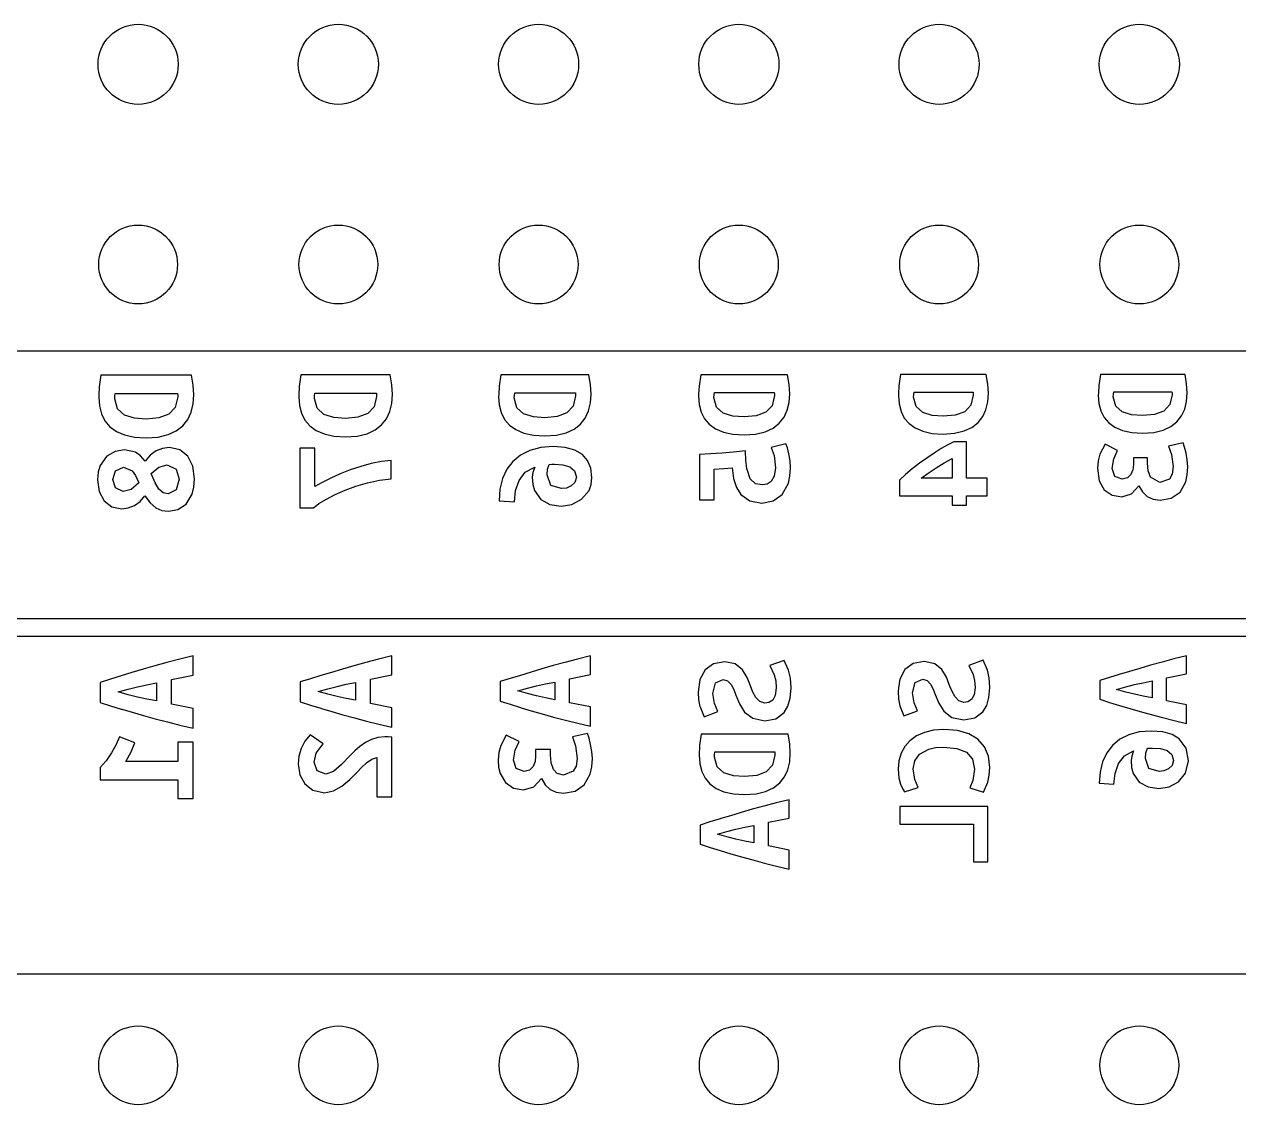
# Model space of a CAD drawing. Extents: x 51 to 109, y -109 to -51.7.
# Drawn here: x 70.95 to 86.35, y -72.89 to -59.18 of the extents above; entities that cross this region are included whole.
import ezdxf

# ---------------------------------------------------------------- set-up
doc = ezdxf.new("R2010")
doc.units = 0
doc.layers.add('BLACK', color=7, linetype='CONTINUOUS')

msp = doc.modelspace()

# ---------------------------------------------------------------- linework, layer by layer
at = {"layer": 'BLACK', "linetype": 'CONTINUOUS'}
for p, q in [((61.4721, -63.3231), (98.5479, -63.3231)), ((71.9188, -63.6321), (71.896, -63.7824)), ((73.0677, -63.6321), (71.9188, -63.6321)), ((73.0895, -63.7605), (73.0677, -63.6321)), ((73.0962, -63.8832), (73.0895, -63.7605)), ((74.4552, -63.6307), (74.4327, -63.7788)), ((75.588, -63.6307), (74.4552, -63.6307)), ((75.6096, -63.7573), (75.588, -63.6307)), ((75.6161, -63.8782), (75.6096, -63.7573)), ((76.9911, -63.6293), (76.9689, -63.7754)), ((78.1083, -63.6293), (76.9911, -63.6293)), ((78.1296, -63.7541), (78.1083, -63.6293)), ((78.1361, -63.8734), (78.1296, -63.7541)), ((79.5047, -63.7721), (79.5003, -63.8734)), ((79.5266, -63.6279), (79.5047, -63.7721)), ((80.6287, -63.6279), (79.5266, -63.6279)), ((80.6496, -63.7511), (80.6287, -63.6279)), ((80.656, -63.8688), (80.6496, -63.7511)), ((82.0401, -63.7688), (82.0358, -63.8688)), ((82.0617, -63.6266), (82.0401, -63.7688)), ((83.149, -63.6266), (82.0617, -63.6266)), ((83.1697, -63.7481), (83.149, -63.6266)), ((83.176, -63.8642), (83.1697, -63.7481)), ((84.5751, -63.7656), (84.5708, -63.8642)), ((84.5964, -63.6253), (84.5751, -63.7656)), ((85.6693, -63.6253), (84.5964, -63.6253)), ((85.6897, -63.7452), (85.6693, -63.6253)), ((85.696, -63.8598), (85.6897, -63.7452)), ((71.8914, -63.8882), (71.8903, -63.9136)), ((71.8903, -63.9136), (71.8989, -64.0246)), ((71.896, -63.7824), (71.8914, -63.8882)), ((72.0938, -63.9345), (72.0948, -63.9003)), ((72.0948, -63.9003), (72.0995, -63.866)), ((72.0995, -63.866), (72.8908, -63.866)), ((72.8927, -63.9079), (72.8622, -64.042)), ((72.8908, -63.866), (72.8927, -63.887)), ((72.8927, -63.887), (72.8927, -63.9079)), ((73.0879, -63.998), (73.0962, -63.8832)), ((74.4282, -63.8832), (74.4271, -63.9082)), ((74.4271, -63.9082), (74.4355, -64.0177)), ((74.4327, -63.7788), (74.4282, -63.8832)), ((74.6278, -63.9289), (74.6287, -63.8951)), ((74.6287, -63.8951), (74.6334, -63.8613)), ((74.6334, -63.8613), (75.4136, -63.8613)), ((75.4155, -63.9026), (75.3854, -64.0348)), ((75.4136, -63.8613), (75.4155, -63.882)), ((75.4155, -63.882), (75.4155, -63.9026)), ((75.6079, -63.9915), (75.6161, -63.8782)), ((76.9645, -63.8782), (76.9634, -63.903)), ((76.9634, -63.903), (76.9717, -64.011)), ((76.9689, -63.7754), (76.9645, -63.8782)), ((77.1613, -63.9234), (77.1622, -63.8901)), ((77.1937, -64.0473), (77.1613, -63.9234)), ((77.1622, -63.8901), (77.1669, -63.8568)), ((77.1669, -63.8568), (77.9363, -63.8568)), ((77.9382, -63.8975), (77.9086, -64.0279)), ((77.9363, -63.8568), (77.9382, -63.8771)), ((77.9382, -63.8771), (77.9382, -63.8975)), ((78.128, -63.9851), (78.1361, -63.8734)), ((79.5003, -63.8734), (79.4993, -63.8979)), ((79.4993, -63.8979), (79.5075, -64.0045)), ((79.6945, -63.918), (79.6954, -63.8852)), ((79.7264, -64.0403), (79.6945, -63.918)), ((79.6954, -63.8852), (79.7, -63.8523)), ((79.7, -63.8523), (80.459, -63.8523)), ((80.4608, -63.8925), (80.4316, -64.0211)), ((80.459, -63.8523), (80.4608, -63.8724)), ((80.4608, -63.8724), (80.4608, -63.8925)), ((80.6481, -63.9789), (80.656, -63.8688)), ((82.0358, -63.8688), (82.0347, -63.893)), ((82.0347, -63.893), (82.0428, -63.9981)), ((82.2273, -63.9128), (82.2282, -63.8804)), ((82.2588, -64.0334), (82.2273, -63.9128)), ((82.2282, -63.8804), (82.2327, -63.848)), ((82.2327, -63.848), (82.9816, -63.848)), ((82.9834, -63.8876), (82.9546, -64.0145)), ((82.9816, -63.848), (82.9834, -63.8678)), ((82.9834, -63.8678), (82.9834, -63.8876)), ((83.1681, -63.9729), (83.176, -63.8642)), ((84.5708, -63.8642), (84.5698, -63.8882)), ((84.5698, -63.8882), (84.5778, -63.9919)), ((84.7598, -63.9077), (84.7607, -63.8758)), ((84.7909, -64.0268), (84.7598, -63.9077)), ((84.7607, -63.8758), (84.7652, -63.8438)), ((84.7652, -63.8438), (85.5041, -63.8438)), ((85.5059, -63.8829), (85.4775, -64.0081)), ((85.5041, -63.8438), (85.5059, -63.8633)), ((85.5059, -63.8633), (85.5059, -63.8829)), ((85.6882, -63.967), (85.696, -63.8598)), ((71.8989, -64.0246), (71.9246, -64.1257)), ((72.1271, -64.0619), (72.0938, -63.9345)), ((72.2156, -64.1399), (72.1271, -64.0619)), ((72.8622, -64.042), (72.7786, -64.1295)), ((73.0629, -64.1028), (73.0879, -63.998)), ((74.4355, -64.0177), (74.4608, -64.1173)), ((74.6606, -64.0545), (74.6278, -63.9289)), ((74.7478, -64.1314), (74.6606, -64.0545)), ((75.3854, -64.0348), (75.3029, -64.1211)), ((75.5833, -64.0948), (75.6079, -63.9915)), ((76.9717, -64.011), (76.9967, -64.1093)), ((77.2797, -64.1231), (77.1937, -64.0473)), ((77.9086, -64.0279), (77.8272, -64.113)), ((78.1037, -64.0871), (78.128, -63.9851)), ((79.5075, -64.0045), (79.5321, -64.1014)), ((79.8113, -64.1151), (79.7264, -64.0403)), ((80.4316, -64.0211), (80.3513, -64.105)), ((80.5828, -64.1687), (80.6241, -64.0795)), ((80.6241, -64.0795), (80.6481, -63.9789)), ((82.0428, -63.9981), (82.0671, -64.0937)), ((82.3425, -64.1072), (82.2588, -64.0334)), ((82.9546, -64.0145), (82.8754, -64.0973)), ((83.1038, -64.1601), (83.1445, -64.0721)), ((83.1445, -64.0721), (83.1681, -63.9729)), ((84.5778, -63.9919), (84.6017, -64.0863)), ((84.8735, -64.0996), (84.7909, -64.0268)), ((85.4775, -64.0081), (85.3993, -64.0898)), ((85.6247, -64.1518), (85.6649, -64.0649)), ((85.6649, -64.0649), (85.6882, -63.967)), ((71.9246, -64.1257), (71.9685, -64.2143)), ((71.9685, -64.2143), (72.032, -64.2883)), ((72.343, -64.1799), (72.2156, -64.1399)), ((72.4913, -64.1913), (72.343, -64.1799)), ((72.6521, -64.177), (72.4913, -64.1913)), ((72.7786, -64.1295), (72.6521, -64.177)), ((72.9573, -64.275), (73.0199, -64.1958)), ((73.0199, -64.1958), (73.0629, -64.1028)), ((74.4608, -64.1173), (74.5042, -64.2048)), ((74.5042, -64.2048), (74.5668, -64.2777)), ((74.8734, -64.1708), (74.7478, -64.1314)), ((75.0197, -64.182), (74.8734, -64.1708)), ((75.1782, -64.168), (75.0197, -64.182)), ((75.3029, -64.1211), (75.1782, -64.168)), ((75.4792, -64.2646), (75.5409, -64.1865)), ((75.5409, -64.1865), (75.5833, -64.0948)), ((76.9967, -64.1093), (77.0395, -64.1955)), ((77.0395, -64.1955), (77.1012, -64.2674)), ((77.4036, -64.162), (77.2797, -64.1231)), ((77.5479, -64.1731), (77.4036, -64.162)), ((77.7042, -64.1592), (77.5479, -64.1731)), ((77.8272, -64.113), (77.7042, -64.1592)), ((78.0011, -64.2545), (78.0619, -64.1775)), ((78.0619, -64.1775), (78.1037, -64.0871)), ((79.5321, -64.1014), (79.5743, -64.1865)), ((79.5743, -64.1865), (79.6352, -64.2574)), ((79.9335, -64.1534), (79.8113, -64.1151)), ((80.0758, -64.1643), (79.9335, -64.1534)), ((80.23, -64.1506), (80.0758, -64.1643)), ((80.3513, -64.105), (80.23, -64.1506)), ((80.5228, -64.2446), (80.5828, -64.1687)), ((82.0671, -64.0937), (82.1088, -64.1777)), ((82.1088, -64.1777), (82.1688, -64.2476)), ((82.4632, -64.145), (82.3425, -64.1072)), ((82.6036, -64.1558), (82.4632, -64.145)), ((82.7557, -64.1423), (82.6036, -64.1558)), ((82.8754, -64.0973), (82.7557, -64.1423)), ((82.9661, -64.296), (83.0446, -64.235)), ((83.0446, -64.235), (83.1038, -64.1601)), ((84.6017, -64.0863), (84.6428, -64.1691)), ((84.6428, -64.1691), (84.7021, -64.2381)), ((84.9925, -64.1369), (84.8735, -64.0996)), ((85.1311, -64.1475), (84.9925, -64.1369)), ((85.2812, -64.1342), (85.1311, -64.1475)), ((85.3993, -64.0898), (85.2812, -64.1342)), ((85.4888, -64.2859), (85.5663, -64.2257)), ((85.5663, -64.2257), (85.6247, -64.1518)), ((72.032, -64.2883), (72.1152, -64.3475)), ((72.1152, -64.3475), (72.2184, -64.3919)), ((72.6428, -64.4188), (72.77, -64.3881)), ((72.77, -64.3881), (72.8744, -64.3394)), ((72.8744, -64.3394), (72.9573, -64.275)), ((74.5668, -64.2777), (74.6489, -64.3361)), ((74.6489, -64.3361), (74.7506, -64.3799)), ((74.7506, -64.3799), (74.8737, -64.4073)), ((75.1691, -64.4064), (75.2945, -64.3762)), ((75.2945, -64.3762), (75.3974, -64.3281)), ((75.3974, -64.3281), (75.4792, -64.2646)), ((77.1012, -64.2674), (77.1821, -64.325)), ((77.1821, -64.325), (77.2825, -64.3682)), ((77.2825, -64.3682), (77.4038, -64.3953)), ((77.6952, -64.3943), (77.8189, -64.3645)), ((77.8189, -64.3645), (77.9204, -64.3171)), ((77.9204, -64.3171), (78.0011, -64.2545)), ((79.6352, -64.2574), (79.715, -64.3142)), ((79.715, -64.3142), (79.814, -64.3568)), ((79.814, -64.3568), (79.9337, -64.3835)), ((79.9337, -64.3835), (80.0758, -64.3924)), ((80.0758, -64.3924), (80.2211, -64.3826)), ((80.2211, -64.3826), (80.3431, -64.3532)), ((80.3431, -64.3532), (80.4432, -64.3064)), ((80.4432, -64.3064), (80.5228, -64.2446)), ((82.1688, -64.2476), (82.2476, -64.3037)), ((82.2476, -64.3037), (82.3452, -64.3457)), ((82.3452, -64.3457), (82.4634, -64.3721)), ((82.4634, -64.3721), (82.6036, -64.3808)), ((82.6036, -64.3808), (82.7469, -64.3712)), ((82.7469, -64.3712), (82.8673, -64.3421)), ((82.8673, -64.3421), (82.9661, -64.296)), ((84.7021, -64.2381), (84.7798, -64.2934)), ((84.7798, -64.2934), (84.8762, -64.3349)), ((84.8762, -64.3349), (84.9928, -64.3609)), ((84.9928, -64.3609), (85.1311, -64.3696)), ((85.1311, -64.3696), (85.2725, -64.36)), ((85.2725, -64.36), (85.3913, -64.3314)), ((85.3913, -64.3314), (85.4888, -64.2859)), ((72.2184, -64.3919), (72.3432, -64.4198)), ((72.3432, -64.4198), (72.4913, -64.429)), ((72.4913, -64.429), (72.6428, -64.4188)), ((74.8737, -64.4073), (75.0197, -64.4165)), ((75.0197, -64.4165), (75.1691, -64.4064)), ((77.4038, -64.3953), (77.5479, -64.4043)), ((77.6533, -64.5393), (77.4966, -64.5516)), ((77.5479, -64.4043), (77.6952, -64.3943)), ((77.8074, -64.5505), (77.6533, -64.5393)), ((80.6068, -64.5055), (80.4207, -64.5511)), ((80.6268, -64.5575), (80.6068, -64.5055)), ((82.6618, -64.5172), (82.5775, -64.5662)), ((82.7118, -64.4911), (82.6618, -64.5172)), ((82.7368, -64.478), (82.7118, -64.4911)), ((82.8988, -64.478), (82.7368, -64.478)), ((82.8988, -64.9425), (82.8988, -64.478)), ((84.655, -64.5099), (84.5902, -64.6369)), ((84.8149, -64.5881), (84.655, -64.5099)), ((85.6444, -64.4904), (85.4615, -64.533)), ((85.4615, -64.533), (85.4988, -64.6387)), ((85.664, -64.5454), (85.6444, -64.4904)), ((71.9892, -64.6649), (71.9074, -64.7809)), ((71.9944, -64.6619), (71.9892, -64.6649)), ((72.1005, -64.6012), (71.9944, -64.6619)), ((72.2194, -64.5812), (72.1005, -64.6012)), ((72.3563, -64.6116), (72.2194, -64.5812)), ((72.4191, -64.6554), (72.3563, -64.6116)), ((72.478, -64.7257), (72.4191, -64.6554)), ((72.5434, -64.6482), (72.478, -64.7257)), ((72.6178, -64.5945), (72.5434, -64.6482)), ((72.6994, -64.5631), (72.6178, -64.5945)), ((72.7862, -64.5527), (72.6994, -64.5631)), ((72.9203, -64.5812), (72.7862, -64.5527)), ((73.0211, -64.662), (72.9203, -64.5812)), ((73.0838, -64.7876), (73.0211, -64.662)), ((74.6315, -64.559), (74.4402, -64.559)), ((74.4402, -64.559), (74.4402, -64.9502)), ((74.6315, -65.0466), (74.6315, -64.559)), ((77.2418, -64.6477), (77.1607, -64.7147)), ((77.3592, -64.5883), (77.2418, -64.6477)), ((77.4966, -64.5516), (77.3592, -64.5883)), ((77.9316, -64.5841), (77.8074, -64.5505)), ((78.026, -64.6401), (77.9316, -64.5841)), ((78.0923, -64.7175), (78.026, -64.6401)), ((79.6514, -64.6319), (79.512, -64.6387)), ((79.512, -64.6387), (79.512, -64.9333)), ((79.7958, -64.6223), (79.6514, -64.6319)), ((79.9442, -64.6095), (79.7958, -64.6223)), ((80.0959, -64.5931), (79.9442, -64.6095)), ((80.0998, -64.7185), (80.0959, -64.5931)), ((80.4207, -64.5511), (80.4572, -64.6533)), ((80.4572, -64.6533), (80.4736, -64.8084)), ((80.646, -64.6332), (80.6268, -64.5575)), ((80.6597, -64.7208), (80.646, -64.6332)), ((82.3947, -64.6851), (82.3018, -64.7517)), ((82.4872, -64.623), (82.3947, -64.6851)), ((82.5775, -64.5662), (82.4872, -64.623)), ((82.6144, -64.7445), (82.717, -64.6905)), ((82.717, -64.6905), (82.717, -64.9425)), ((84.5902, -64.6369), (84.5656, -64.7211)), ((84.7439, -64.8172), (84.7643, -64.6938)), ((84.7643, -64.6938), (84.8149, -64.5881)), ((85.195, -64.684), (85.0139, -64.684)), ((85.0139, -64.684), (85.0139, -64.7657)), ((85.195, -64.7515), (85.195, -64.684)), ((85.4988, -64.6387), (85.5183, -64.7941)), ((85.6835, -64.6227), (85.664, -64.5454)), ((85.6986, -64.7098), (85.6835, -64.6227)), ((71.9074, -64.7809), (71.8832, -64.8617)), ((72.0691, -64.9559), (72.1033, -64.8484)), ((72.1033, -64.8484), (72.2041, -64.8018)), ((72.2041, -64.8018), (72.3126, -64.8456)), ((72.3126, -64.8456), (72.3554, -64.906)), ((72.556, -64.8817), (72.654, -64.7999)), ((72.654, -64.7999), (72.7576, -64.7714)), ((72.7576, -64.7714), (72.8727, -64.8256)), ((72.8727, -64.8256), (72.9117, -64.954)), ((73.1057, -64.9502), (73.0838, -64.7876)), ((75.0816, -64.8356), (74.9539, -64.8856)), ((75.2136, -64.7913), (75.0816, -64.8356)), ((75.347, -64.7541), (75.2136, -64.7913)), ((75.4776, -64.7273), (75.347, -64.7541)), ((75.6011, -64.7147), (75.4776, -64.7273)), ((75.6011, -64.9491), (75.6011, -64.7147)), ((77.0684, -64.8278), (77.0133, -64.9462)), ((77.1447, -64.728), (77.0684, -64.8278)), ((77.1607, -64.7147), (77.1447, -64.728)), ((77.3, -64.8658), (77.4203, -64.8019)), ((77.4203, -64.8019), (77.3971, -64.8704)), ((77.5775, -64.9), (77.5849, -64.8278)), ((77.5849, -64.8278), (77.6052, -64.7668)), ((77.6052, -64.7668), (77.6385, -64.764)), ((77.6385, -64.764), (77.6737, -64.7631)), ((77.6737, -64.7631), (77.7763, -64.7705)), ((77.7763, -64.7705), (77.8642, -64.7964)), ((77.8642, -64.7964), (77.9261, -64.8473)), ((77.9261, -64.8473), (77.9493, -64.9277)), ((78.1321, -64.8152), (78.0923, -64.7175)), ((78.1453, -64.9333), (78.1321, -64.8152)), ((79.6981, -64.8266), (79.8204, -64.8175)), ((79.6981, -65.2153), (79.6981, -64.8266)), ((79.8204, -64.8175), (79.9244, -64.8084)), ((79.9244, -64.8084), (79.943, -64.9465)), ((80.1114, -64.8175), (80.0998, -64.7185)), ((80.1552, -64.9498), (80.1114, -64.8175)), ((80.4736, -64.8084), (80.459, -64.917)), ((80.6583, -64.9147), (80.6652, -64.8102)), ((80.6652, -64.8102), (80.6597, -64.7208)), ((82.2102, -64.8219), (82.1241, -64.8939)), ((82.2254, -64.8102), (82.2102, -64.8219)), ((82.3018, -64.7517), (82.2254, -64.8102)), ((82.4127, -64.8759), (82.5109, -64.8084)), ((82.5109, -64.8084), (82.6144, -64.7445)), ((84.5656, -64.7211), (84.5573, -64.8154)), ((84.5573, -64.8154), (84.5804, -64.9762)), ((84.7785, -64.9176), (84.7439, -64.8172)), ((85.0067, -64.8332), (84.9837, -64.8936)), ((85.0139, -64.7657), (85.0067, -64.8332)), ((85.2037, -64.8487), (85.195, -64.7515)), ((85.2297, -64.9274), (85.2037, -64.8487)), ((85.5183, -64.7941), (85.5063, -64.8894)), ((85.6984, -64.8985), (85.7048, -64.7959)), ((85.7048, -64.7959), (85.6986, -64.7098)), ((71.8832, -64.8617), (71.8751, -64.9597)), ((71.8751, -64.9597), (71.896, -65.1116)), ((72.1024, -65.0634), (72.0691, -64.9559)), ((72.4001, -64.9996), (72.304, -65.0833)), ((72.3554, -64.906), (72.4001, -64.9996)), ((72.6064, -64.9996), (72.556, -64.8817)), ((72.654, -65.0805), (72.6064, -64.9996)), ((72.9117, -64.954), (72.8708, -65.09)), ((73.0981, -65.0553), (73.1057, -64.9502)), ((74.4402, -64.9502), (74.4402, -65.3167)), ((74.7241, -64.9946), (74.6315, -65.0466)), ((74.8331, -64.9397), (74.7241, -64.9946)), ((74.9539, -64.8856), (74.8331, -64.9397)), ((75.1536, -65.0424), (75.3001, -64.9988)), ((75.3001, -64.9988), (75.4509, -64.9662)), ((75.4509, -64.9662), (75.6011, -64.9491)), ((77.0133, -64.9462), (76.98, -65.0808)), ((77.178, -65.0979), (77.2214, -64.9684)), ((77.2214, -64.9684), (77.3, -64.8658)), ((77.3971, -64.8704), (77.3888, -64.9296)), ((77.3888, -64.9296), (77.3962, -65.0218)), ((77.6247, -65.035), (77.5775, -64.9)), ((77.9308, -64.9943), (77.8845, -65.0396)), ((77.9493, -64.9277), (77.9308, -64.9943)), ((78.1363, -65.0211), (78.1453, -64.9333)), ((79.512, -64.9333), (79.512, -65.2153)), ((79.943, -64.9465), (79.9795, -65.059)), ((80.2227, -65.0118), (80.1552, -64.9498)), ((80.4216, -64.9845), (80.3696, -65.0182)), ((80.459, -64.917), (80.4216, -64.9845)), ((80.6378, -65.0054), (80.6583, -64.9147)), ((82.1241, -64.8939), (82.0473, -64.9659)), ((82.0473, -64.9659), (82.0473, -65.1639)), ((82.3245, -64.9425), (82.4127, -64.8759)), ((82.717, -64.9425), (82.3245, -64.9425)), ((83.1616, -64.9425), (82.8988, -64.9425)), ((83.1616, -65.1639), (83.1616, -64.9425)), ((84.5804, -64.9762), (84.6453, -65.089)), ((84.8735, -64.954), (84.7785, -64.9176)), ((84.941, -64.9371), (84.8735, -64.954)), ((84.9837, -64.8936), (84.941, -64.9371)), ((85.3514, -64.9966), (85.2297, -64.9274)), ((85.4704, -64.9513), (85.3514, -64.9966)), ((85.5063, -64.8894), (85.4704, -64.9513)), ((85.6063, -65.1174), (85.6791, -64.986)), ((85.6791, -64.986), (85.6984, -64.8985)), ((71.896, -65.1116), (71.9588, -65.2288)), ((72.2022, -65.108), (72.1024, -65.0634)), ((72.304, -65.0833), (72.2022, -65.108)), ((72.7063, -65.1261), (72.654, -65.0805)), ((72.7728, -65.1404), (72.7063, -65.1261)), ((72.8708, -65.09), (72.7728, -65.1404)), ((72.9982, -65.2688), (73.0753, -65.1423)), ((73.0753, -65.1423), (73.0981, -65.0553)), ((74.7778, -65.2061), (74.8899, -65.1477)), ((74.8899, -65.1477), (75.016, -65.0926)), ((75.016, -65.0926), (75.1536, -65.0424)), ((76.98, -65.0808), (76.9689, -65.2292)), ((77.1632, -65.2422), (77.178, -65.0979)), ((77.3962, -65.0218), (77.4184, -65.0988)), ((77.4184, -65.0988), (77.4979, -65.2126)), ((77.7587, -65.0738), (77.6247, -65.035)), ((77.8235, -65.0655), (77.7587, -65.0738)), ((77.8845, -65.0396), (77.8235, -65.0655)), ((78.0159, -65.2089), (78.1093, -65.096)), ((78.1093, -65.096), (78.1363, -65.0211)), ((79.9795, -65.059), (80.0339, -65.1459)), ((80.0339, -65.1459), (80.1479, -65.2294)), ((80.3094, -65.0273), (80.2227, -65.0118)), ((80.3696, -65.0182), (80.3094, -65.0273)), ((80.4453, -65.2299), (80.5612, -65.1459)), ((80.5612, -65.1459), (80.6378, -65.0054)), ((84.6453, -65.089), (84.7439, -65.1547)), ((84.7439, -65.1547), (84.7966, -65.1639)), ((84.8664, -65.176), (84.9925, -65.1387)), ((84.9925, -65.1387), (85.0849, -65.0393)), ((85.0849, -65.0393), (85.1289, -65.115)), ((85.1289, -65.115), (85.1897, -65.1716)), ((85.4952, -65.1938), (85.6063, -65.1174)), ((71.9588, -65.2288), (72.0567, -65.3037)), ((72.0567, -65.3037), (72.1832, -65.3287)), ((72.2643, -65.3187), (72.3439, -65.2887)), ((72.3439, -65.2887), (72.4165, -65.2374)), ((72.4165, -65.2374), (72.4761, -65.1632)), ((72.4761, -65.1632), (72.5418, -65.2557)), ((72.5418, -65.2557), (72.6131, -65.3163)), ((72.8927, -65.3391), (72.9982, -65.2688)), ((74.6146, -65.3167), (74.6845, -65.2637)), ((74.6845, -65.2637), (74.7778, -65.2061)), ((76.9689, -65.2292), (77.1632, -65.2422)), ((77.4979, -65.2126), (77.6145, -65.2764)), ((77.6145, -65.2764), (77.7551, -65.2958)), ((77.7551, -65.2958), (77.8901, -65.2745)), ((77.8901, -65.2745), (78.0159, -65.2089)), ((79.512, -65.2153), (79.6981, -65.2153)), ((80.1479, -65.2294), (80.3002, -65.2572)), ((80.3002, -65.2572), (80.4453, -65.2299)), ((82.0473, -65.1639), (82.717, -65.1639)), ((82.717, -65.1639), (82.717, -65.2845)), ((82.717, -65.2845), (82.8988, -65.2845)), ((82.8988, -65.2845), (82.8988, -65.1639)), ((82.8988, -65.1639), (83.1616, -65.1639)), ((84.7966, -65.1639), (84.8664, -65.176)), ((85.1897, -65.1716), (85.2656, -65.2069)), ((85.2656, -65.2069), (85.3549, -65.2187)), ((85.3549, -65.2187), (85.4952, -65.1938)), ((72.1832, -65.3287), (72.2643, -65.3187)), ((72.6131, -65.3163), (72.6911, -65.3498)), ((72.6911, -65.3498), (72.7766, -65.361)), ((72.7766, -65.361), (72.8927, -65.3391)), ((74.4402, -65.3167), (74.6146, -65.3167)), ((98.5479, -66.7249), (61.4721, -66.7249)), ((61.4788, -66.9432), (98.5412, -66.9432)), ((72.755, -67.2808), (72.6003, -67.3232)), ((72.9175, -67.2386), (72.755, -67.2808)), ((73.0876, -67.1966), (72.9175, -67.2386)), ((73.0876, -67.44), (73.0876, -67.1966)), ((75.2798, -67.2793), (75.1273, -67.3212)), ((75.44, -67.2377), (75.2798, -67.2793)), ((75.6078, -67.1964), (75.44, -67.2377)), ((75.6078, -67.4364), (75.6078, -67.1964)), ((77.8045, -67.278), (77.654, -67.3192)), ((77.9625, -67.2369), (77.8045, -67.278)), ((78.1279, -67.1961), (77.9625, -67.2369)), ((78.1279, -67.4329), (78.1279, -67.1961)), ((79.6893, -67.2946), (79.5826, -67.372)), ((79.8307, -67.2689), (79.6893, -67.2946)), ((79.9648, -67.2981), (79.8307, -67.2689)), ((80.0551, -67.372), (79.9648, -67.2981)), ((80.5861, -67.2525), (80.4036, -67.3181)), ((80.6417, -67.3783), (80.5861, -67.2525)), ((82.2223, -67.2931), (82.117, -67.3694)), ((82.3618, -67.2677), (82.2223, -67.2931)), ((82.4941, -67.2965), (82.3618, -67.2677)), ((82.5832, -67.3694), (82.4941, -67.2965)), ((83.1071, -67.2515), (82.927, -67.3163)), ((83.162, -67.3757), (83.1071, -67.2515)), ((85.2333, -67.3137), (85.096, -67.3536)), ((85.3778, -67.2741), (85.2333, -67.3137)), ((85.5295, -67.2347), (85.3778, -67.2741)), ((85.6884, -67.1955), (85.5295, -67.2347)), ((85.6884, -67.4228), (85.6884, -67.1955)), ((72.1744, -67.45), (72.0405, -67.491)), ((72.312, -67.4083), (72.1744, -67.45)), ((72.4533, -67.3659), (72.312, -67.4083)), ((72.6003, -67.3232), (72.4533, -67.3659)), ((72.8156, -67.4933), (73.0876, -67.44)), ((74.7073, -67.4463), (74.5753, -67.4867)), ((74.843, -67.4051), (74.7073, -67.4463)), ((74.9823, -67.3633), (74.843, -67.4051)), ((75.1273, -67.3212), (74.9823, -67.3633)), ((75.3396, -67.4889), (75.6078, -67.4364)), ((77.2399, -67.4426), (77.1097, -67.4825)), ((77.3737, -67.402), (77.2399, -67.4426)), ((77.5111, -67.3607), (77.3737, -67.402)), ((77.654, -67.3192), (77.5111, -67.3607)), ((77.8634, -67.4847), (78.1279, -67.4329)), ((79.5826, -67.372), (79.5155, -67.4944)), ((80.1153, -67.4714), (80.0551, -67.372)), ((80.4036, -67.3181), (80.4584, -67.4358)), ((80.4584, -67.4358), (80.4775, -67.5118)), ((80.6643, -67.4764), (80.6417, -67.3783)), ((82.117, -67.3694), (82.0508, -67.4902)), ((82.6426, -67.4675), (82.5832, -67.3694)), ((82.684, -67.5719), (82.6426, -67.4675)), ((82.927, -67.3163), (82.981, -67.4324)), ((82.981, -67.4324), (82.9999, -67.5073)), ((83.1842, -67.4724), (83.162, -67.3757)), ((84.8356, -67.4322), (84.7105, -67.4705)), ((84.9641, -67.3932), (84.8356, -67.4322)), ((85.096, -67.3536), (84.9641, -67.3932)), ((85.4344, -67.4726), (85.6884, -67.4228)), ((72.0405, -67.491), (71.9103, -67.5313)), ((71.9103, -67.5313), (71.9103, -67.7862)), ((72.1385, -67.6531), (72.265, -67.6179)), ((72.265, -67.6179), (72.3829, -67.5875)), ((72.3829, -67.5875), (72.4999, -67.5608)), ((72.4999, -67.5608), (72.6216, -67.537)), ((72.6216, -67.537), (72.6216, -67.7672)), ((72.8156, -67.8071), (72.8156, -67.4933)), ((74.5753, -67.4867), (74.4469, -67.5264)), ((74.4469, -67.5264), (74.4469, -67.7777)), ((74.6719, -67.6465), (74.7967, -67.6118)), ((74.7967, -67.6118), (74.9129, -67.5818)), ((74.9129, -67.5818), (75.0283, -67.5555)), ((75.0283, -67.5555), (75.1483, -67.5321)), ((75.1483, -67.5321), (75.1483, -67.759)), ((75.3396, -67.7984), (75.3396, -67.4889)), ((77.1097, -67.4825), (76.983, -67.5217)), ((76.983, -67.5217), (76.983, -67.7695)), ((77.205, -67.64), (77.328, -67.6058)), ((77.328, -67.6058), (77.4427, -67.5762)), ((77.4427, -67.5762), (77.5564, -67.5503)), ((77.5564, -67.5503), (77.6748, -67.5272)), ((77.6748, -67.5272), (77.6748, -67.751)), ((77.8634, -67.7899), (77.8634, -67.4847)), ((79.5155, -67.4944), (79.4932, -67.6557)), ((79.6811, -67.6721), (79.7135, -67.538)), ((79.7135, -67.538), (79.8106, -67.4933)), ((79.8106, -67.4933), (79.8681, -67.5115)), ((79.8681, -67.5115), (79.9119, -67.5581)), ((79.9119, -67.5581), (79.9457, -67.6219)), ((79.9457, -67.6219), (79.973, -67.6922)), ((80.1573, -67.5772), (80.1153, -67.4714)), ((80.1892, -67.6539), (80.1573, -67.5772)), ((80.4839, -67.6028), (80.472, -67.6967)), ((80.4775, -67.5118), (80.4839, -67.6028)), ((80.6622, -67.7308), (80.6718, -67.6028)), ((80.6718, -67.6028), (80.6643, -67.4764)), ((82.0352, -67.6028), (82.0288, -67.6493)), ((82.0508, -67.4902), (82.0352, -67.6028)), ((82.2142, -67.6655), (82.2462, -67.5332)), ((82.2462, -67.5332), (82.342, -67.4891)), ((82.342, -67.4891), (82.3987, -67.5071)), ((82.3987, -67.5071), (82.4419, -67.553)), ((82.4419, -67.553), (82.4752, -67.616)), ((82.4752, -67.616), (82.5022, -67.6853)), ((82.7155, -67.6475), (82.684, -67.5719)), ((83.0062, -67.5971), (82.9945, -67.6898)), ((82.9999, -67.5073), (83.0062, -67.5971)), ((83.1822, -67.7234), (83.1917, -67.5971)), ((83.1917, -67.5971), (83.1842, -67.4724)), ((84.7105, -67.4705), (84.5889, -67.5081)), ((84.5889, -67.5081), (84.5889, -67.5971)), ((84.5889, -67.5971), (84.5889, -67.7461)), ((84.802, -67.6218), (84.9202, -67.5889)), ((84.9202, -67.6546), (84.802, -67.6218)), ((84.9202, -67.5889), (85.0303, -67.5605)), ((85.0303, -67.5605), (85.1395, -67.5356)), ((85.1395, -67.5356), (85.2532, -67.5134)), ((85.2532, -67.5134), (85.2532, -67.7284)), ((85.4344, -67.7657), (85.4344, -67.4726)), ((72.265, -67.6883), (72.1385, -67.6531)), ((72.3829, -67.7187), (72.265, -67.6883)), ((72.4999, -67.7444), (72.3829, -67.7187)), ((72.6216, -67.7672), (72.4999, -67.7444)), ((74.4469, -67.7777), (74.5763, -67.8189)), ((74.7967, -67.6812), (74.6719, -67.6465)), ((74.9129, -67.7112), (74.7967, -67.6812)), ((75.0283, -67.7365), (74.9129, -67.7112)), ((75.1483, -67.759), (75.0283, -67.7365)), ((76.983, -67.7695), (77.1107, -67.8101)), ((77.328, -67.6743), (77.205, -67.64)), ((77.4427, -67.7039), (77.328, -67.6743)), ((77.5564, -67.7288), (77.4427, -67.7039)), ((77.6748, -67.751), (77.5564, -67.7288)), ((79.4932, -67.6557), (79.4991, -67.7531)), ((79.4991, -67.7531), (79.5169, -67.8372)), ((79.6993, -67.8007), (79.6811, -67.6721)), ((79.973, -67.6922), (80.0177, -67.8026)), ((80.2275, -67.7232), (80.1892, -67.6539)), ((80.2759, -67.7743), (80.2275, -67.7232)), ((80.3379, -67.7943), (80.2759, -67.7743)), ((80.4392, -67.756), (80.3918, -67.7861)), ((80.472, -67.6967), (80.4392, -67.756)), ((80.6333, -67.8351), (80.6622, -67.7308)), ((82.0288, -67.6493), (82.0346, -67.7454)), ((82.0346, -67.7454), (82.0522, -67.8284)), ((82.2322, -67.7924), (82.2142, -67.6655)), ((82.5022, -67.6853), (82.5463, -67.7942)), ((82.7533, -67.7159), (82.7155, -67.6475)), ((82.801, -67.7663), (82.7533, -67.7159)), ((82.8622, -67.7861), (82.801, -67.7663)), ((82.9621, -67.7483), (82.9153, -67.778)), ((82.9945, -67.6898), (82.9621, -67.7483)), ((83.1537, -67.8263), (83.1822, -67.7234)), ((84.5889, -67.7461), (84.7115, -67.7851)), ((85.0303, -67.6831), (84.9202, -67.6546)), ((85.1395, -67.707), (85.0303, -67.6831)), ((85.2532, -67.7284), (85.1395, -67.707)), ((85.6884, -67.8172), (85.4344, -67.7657)), ((71.9103, -67.7862), (72.0416, -67.828)), ((72.0416, -67.828), (72.1768, -67.8697)), ((72.1768, -67.8697), (72.185, -67.8721)), ((72.185, -67.8721), (72.316, -67.9112)), ((72.316, -67.9112), (72.459, -67.9526)), ((73.0876, -67.8623), (72.8156, -67.8071)), ((73.0876, -68.1134), (73.0876, -67.8623)), ((74.5763, -67.8189), (74.7097, -67.86)), ((74.7097, -67.86), (74.7172, -67.8623)), ((74.7172, -67.8623), (74.8469, -67.901)), ((74.8469, -67.901), (74.9879, -67.9418)), ((75.6078, -67.8528), (75.3396, -67.7984)), ((75.6078, -68.1003), (75.6078, -67.8528)), ((77.1107, -67.8101), (77.2422, -67.8507)), ((77.2422, -67.8507), (77.2492, -67.8528)), ((77.2492, -67.8528), (77.3775, -67.8911)), ((77.3775, -67.8911), (77.5166, -67.9314)), ((77.5166, -67.9314), (77.6606, -67.9713)), ((78.1279, -67.8435), (77.8634, -67.7899)), ((78.1279, -68.0877), (78.1279, -67.8435)), ((79.5169, -67.8372), (79.5194, -67.8435)), ((79.5194, -67.8435), (79.5698, -67.9677)), ((79.5698, -67.9677), (79.7431, -67.902)), ((79.7431, -67.902), (79.6993, -67.8007)), ((80.0177, -67.8026), (80.0834, -67.9084)), ((80.0834, -67.9084), (80.1856, -67.9877)), ((80.3918, -67.7861), (80.3379, -67.7943)), ((80.4805, -67.993), (80.5852, -67.9157)), ((80.5852, -67.9157), (80.6333, -67.8351)), ((82.0522, -67.8284), (82.1044, -67.9571)), ((82.1044, -67.9571), (82.2754, -67.8923)), ((82.2754, -67.8923), (82.2322, -67.7924)), ((82.5463, -67.7942), (82.6111, -67.8986)), ((82.6111, -67.8986), (82.7119, -67.9769)), ((82.9153, -67.778), (82.8622, -67.7861)), ((83.0029, -67.9821), (83.1062, -67.9058)), ((83.1062, -67.9058), (83.1537, -67.8263)), ((84.7115, -67.7851), (84.8378, -67.8241)), ((84.8378, -67.8241), (84.9677, -67.8629)), ((84.9677, -67.8629), (85.1013, -67.9015)), ((85.1013, -67.9015), (85.2396, -67.9399)), ((85.6884, -68.0516), (85.6884, -67.8172)), ((72.459, -67.9526), (72.6071, -67.9937)), ((72.6071, -67.9937), (72.7612, -68.0342)), ((72.7612, -68.0342), (72.9214, -68.0741)), ((72.9214, -68.0741), (73.0876, -68.1134)), ((74.9879, -67.9418), (75.1339, -67.9823)), ((75.1339, -67.9823), (75.2859, -68.0223)), ((75.2859, -68.0223), (75.4439, -68.0616)), ((75.4439, -68.0616), (75.6078, -68.1003)), ((77.6606, -67.9713), (77.8105, -68.0107)), ((77.8105, -68.0107), (77.9663, -68.0494)), ((77.9663, -68.0494), (78.1279, -68.0877)), ((80.1856, -67.9877), (80.3398, -68.0188)), ((80.3398, -68.0188), (80.4805, -67.993)), ((82.7119, -67.9769), (82.864, -68.0075)), ((82.864, -68.0075), (83.0029, -67.9821)), ((85.2396, -67.9399), (85.3836, -67.9777)), ((85.3836, -67.9777), (85.5332, -68.015)), ((85.5332, -68.015), (85.6884, -68.0516)), ((72.1557, -68.2218), (72.1119, -68.3207)), ((72.3497, -68.2979), (72.1557, -68.2218)), ((74.5744, -68.1979), (74.506, -68.2787)), ((74.7357, -68.3123), (74.5744, -68.1979)), ((75.4315, -68.2309), (75.349, -68.2569)), ((75.5215, -68.2222), (75.4315, -68.2309)), ((75.5609, -68.2213), (75.5215, -68.2222)), ((75.6078, -68.226), (75.5609, -68.2213)), ((75.6078, -68.9837), (75.6078, -68.226)), ((77.0588, -68.2005), (76.9913, -68.3327)), ((77.2253, -68.2819), (77.0588, -68.2005)), ((78.0891, -68.1801), (77.8986, -68.2245)), ((77.8986, -68.2245), (77.9374, -68.3346)), ((78.1095, -68.2375), (78.0891, -68.1801)), ((78.1298, -68.3179), (78.1095, -68.2375)), ((79.5333, -68.1903), (79.5114, -68.3344)), ((80.6353, -68.1903), (79.5333, -68.1903)), ((80.6563, -68.3134), (80.6353, -68.1903)), ((82.2639, -68.2112), (82.1809, -68.2712)), ((82.3636, -68.1659), (82.2639, -68.2112)), ((82.4793, -68.1376), (82.3636, -68.1659)), ((82.6102, -68.1281), (82.4793, -68.1376)), ((82.782, -68.1419), (82.6102, -68.1281)), ((82.9254, -68.1833), (82.782, -68.1419)), ((83.0405, -68.2523), (82.9254, -68.1833)), ((84.9566, -68.1964), (84.8438, -68.2535)), ((85.0885, -68.1611), (84.9566, -68.1964)), ((85.239, -68.1493), (85.0885, -68.1611)), ((85.3869, -68.1601), (85.239, -68.1493)), ((85.5062, -68.1924), (85.3869, -68.1601)), ((85.5969, -68.2462), (85.5062, -68.1924)), ((72.1119, -68.3207), (72.0529, -68.4272)), ((72.3031, -68.4139), (72.3497, -68.2979)), ((73.0876, -68.2883), (72.8936, -68.2883)), ((72.8936, -68.2883), (72.8936, -68.5356)), ((73.0876, -69.0035), (73.0876, -68.2883)), ((74.4581, -68.3713), (74.43, -68.4696)), ((74.506, -68.2787), (74.4581, -68.3713)), ((74.6476, -68.4304), (74.7357, -68.3123)), ((75.2036, -68.3451), (75.1394, -68.4004)), ((75.2733, -68.2963), (75.2036, -68.3451)), ((75.349, -68.2569), (75.2733, -68.2963)), ((76.9913, -68.3327), (76.9657, -68.4204)), ((77.1513, -68.5205), (77.1726, -68.3919)), ((77.1726, -68.3919), (77.2253, -68.2819)), ((77.6211, -68.3817), (77.4325, -68.3817)), ((77.4325, -68.3817), (77.4325, -68.4668)), ((77.6211, -68.452), (77.6211, -68.3817)), ((77.9374, -68.3346), (77.9578, -68.4964)), ((78.1455, -68.4086), (78.1298, -68.3179)), ((79.5114, -68.3344), (79.5059, -68.4603)), ((80.6627, -68.4311), (80.6563, -68.3134)), ((82.1152, -68.345), (82.0677, -68.4311)), ((82.1809, -68.2712), (82.1152, -68.345)), ((82.3033, -68.4405), (82.4212, -68.3774)), ((82.4212, -68.3774), (82.504, -68.3592)), ((82.504, -68.3592), (82.6048, -68.3531)), ((82.6048, -68.3531), (82.7734, -68.3696)), ((82.7734, -68.3696), (82.8973, -68.4188)), ((83.1245, -68.3475), (83.0405, -68.2523)), ((83.1749, -68.4676), (83.1245, -68.3475)), ((84.7505, -68.3305), (84.6772, -68.4265)), ((84.8438, -68.2535), (84.7505, -68.3305)), ((85.1733, -68.4265), (85.1928, -68.3678)), ((85.1928, -68.3678), (85.2248, -68.3652)), ((85.2248, -68.3652), (85.2585, -68.3643)), ((85.2585, -68.3643), (85.3571, -68.3714)), ((85.3571, -68.3714), (85.4415, -68.3963)), ((85.6829, -68.3649), (85.5969, -68.2462)), ((85.7115, -68.5277), (85.6829, -68.3649)), ((71.9845, -68.528), (71.9103, -68.6098)), ((72.0529, -68.4272), (71.9845, -68.528)), ((72.2355, -68.5356), (72.3031, -68.4139)), ((72.8936, -68.5356), (72.2355, -68.5356)), ((74.43, -68.4696), (74.4206, -68.5673)), ((74.6213, -68.5448), (74.6476, -68.4304)), ((74.6597, -68.6536), (74.6213, -68.5448)), ((75.0798, -68.4595), (74.9701, -68.5739)), ((75.1394, -68.4004), (75.0798, -68.4595)), ((75.288, -68.5523), (75.3546, -68.5045)), ((75.3546, -68.5045), (75.4165, -68.4848)), ((75.4165, -68.4848), (75.4165, -68.9837)), ((76.9657, -68.4204), (76.9571, -68.5186)), ((76.9571, -68.5186), (76.9631, -68.6086)), ((77.1874, -68.625), (77.1513, -68.5205)), ((77.4251, -68.5371), (77.401, -68.6)), ((77.4325, -68.4668), (77.4251, -68.5371)), ((77.6302, -68.5533), (77.6211, -68.452)), ((77.9578, -68.4964), (77.9453, -68.5956)), ((78.1453, -68.6051), (78.152, -68.4983)), ((78.152, -68.4983), (78.1455, -68.4086)), ((79.5059, -68.4603), (79.5089, -68.4983)), ((79.5089, -68.4983), (79.5141, -68.5668)), ((79.7012, -68.4804), (79.7021, -68.4475)), ((79.7331, -68.6026), (79.7012, -68.4804)), ((79.7021, -68.4475), (79.7066, -68.4147)), ((79.7066, -68.4147), (80.4656, -68.4147)), ((80.4675, -68.4548), (80.4383, -68.5835)), ((80.4656, -68.4147), (80.4675, -68.4348)), ((80.4675, -68.4348), (80.4675, -68.4548)), ((80.6308, -68.6418), (80.6547, -68.5413)), ((80.6547, -68.5413), (80.6627, -68.4311)), ((82.0385, -68.5284), (82.0288, -68.634)), ((82.0675, -68.4314), (82.0385, -68.5284)), ((82.0677, -68.4311), (82.0675, -68.4314)), ((82.2214, -68.6304), (82.2403, -68.5287)), ((82.2403, -68.5287), (82.3033, -68.4405)), ((82.8973, -68.4188), (82.9736, -68.5055)), ((82.9736, -68.5055), (82.999, -68.634)), ((83.1917, -68.6124), (83.1749, -68.4676)), ((84.6244, -68.5401), (84.6065, -68.6124)), ((84.6772, -68.4265), (84.6244, -68.5401)), ((84.8242, -68.5615), (84.8997, -68.4629)), ((84.8997, -68.4629), (85.0152, -68.4016)), ((84.993, -68.4673), (84.985, -68.5241)), ((84.985, -68.5241), (84.9921, -68.6127)), ((85.0152, -68.4016), (84.993, -68.4673)), ((85.1662, -68.4957), (85.1733, -68.4265)), ((85.2115, -68.6254), (85.1662, -68.4957)), ((85.4415, -68.3963), (85.501, -68.4451)), ((85.501, -68.4451), (85.5232, -68.5224)), ((85.5232, -68.5224), (85.5055, -68.5863)), ((85.6769, -68.684), (85.7115, -68.5277)), ((71.9103, -68.6098), (71.9103, -68.6265)), ((71.9103, -68.6265), (71.9103, -68.7695)), ((74.4206, -68.5673), (74.4413, -68.7042)), ((74.7695, -68.6967), (74.6597, -68.6536)), ((74.8689, -68.662), (74.7695, -68.6967)), ((74.9701, -68.5739), (74.8689, -68.662)), ((75.077, -68.7642), (75.1708, -68.6686)), ((75.1708, -68.6686), (75.2243, -68.6123)), ((75.2243, -68.6123), (75.288, -68.5523)), ((76.9631, -68.6086), (76.9812, -68.686)), ((76.9812, -68.686), (77.0487, -68.8035)), ((77.2864, -68.6629), (77.1874, -68.625)), ((77.3566, -68.6453), (77.2864, -68.6629)), ((77.401, -68.6), (77.3566, -68.6453)), ((77.6572, -68.6352), (77.6302, -68.5533)), ((77.7069, -68.6893), (77.6572, -68.6352)), ((77.7839, -68.7073), (77.7069, -68.6893)), ((77.9078, -68.6601), (77.7839, -68.7073)), ((77.9453, -68.5956), (77.9078, -68.6601)), ((78.0493, -68.8331), (78.1252, -68.6962)), ((78.1252, -68.6962), (78.1453, -68.6051)), ((79.5141, -68.5668), (79.5388, -68.6637)), ((79.5388, -68.6637), (79.581, -68.7488)), ((79.8179, -68.6774), (79.7331, -68.6026)), ((79.9402, -68.7157), (79.8179, -68.6774)), ((80.358, -68.6674), (80.2367, -68.713)), ((80.4383, -68.5835), (80.358, -68.6674)), ((80.5895, -68.731), (80.6308, -68.6418)), ((82.0288, -68.634), (82.0387, -68.7411)), ((82.2403, -68.7645), (82.2214, -68.6304)), ((82.999, -68.634), (82.9792, -68.7771)), ((83.1856, -68.7107), (83.1917, -68.6124)), ((84.5924, -68.6694), (84.5818, -68.8119)), ((84.6065, -68.6124), (84.5924, -68.6694)), ((84.7683, -68.8243), (84.7825, -68.6858)), ((84.7825, -68.6858), (84.8242, -68.5615)), ((84.9921, -68.6127), (85.0134, -68.6867)), ((85.0134, -68.6867), (85.0898, -68.7959)), ((85.3403, -68.6627), (85.2115, -68.6254)), ((85.4024, -68.6547), (85.3403, -68.6627)), ((85.461, -68.6298), (85.4024, -68.6547)), ((85.5055, -68.5863), (85.461, -68.6298)), ((85.5872, -68.7924), (85.6769, -68.684)), ((71.9103, -68.7695), (72.8936, -68.7695)), ((72.8936, -68.7695), (72.8936, -69.0035)), ((74.4413, -68.7042), (74.5031, -68.8205)), ((74.5031, -68.8205), (74.6072, -68.9012)), ((74.8679, -68.9087), (74.9758, -68.8486)), ((74.9758, -68.8486), (75.077, -68.7642)), ((77.0487, -68.8035), (77.1513, -68.8719)), ((77.279, -68.8941), (77.4103, -68.8553)), ((77.4103, -68.8553), (77.5065, -68.7517)), ((77.5065, -68.7517), (77.5522, -68.8305)), ((77.5522, -68.8305), (77.6156, -68.8895)), ((77.9337, -68.9126), (78.0493, -68.8331)), ((79.581, -68.7488), (79.6419, -68.8197)), ((79.6419, -68.8197), (79.7217, -68.8765)), ((80.0825, -68.7267), (79.9402, -68.7157)), ((80.2367, -68.713), (80.0825, -68.7267)), ((80.4499, -68.8688), (80.5295, -68.807)), ((80.5295, -68.807), (80.5895, -68.731)), ((82.0387, -68.7411), (82.0612, -68.8248)), ((82.0612, -68.8248), (82.0882, -68.8851)), ((82.2862, -68.8644), (82.2403, -68.7645)), ((82.9792, -68.7771), (82.9396, -68.868)), ((83.1143, -68.9238), (83.1674, -68.7969)), ((83.1674, -68.7969), (83.1856, -68.7107)), ((84.5818, -68.8119), (84.7683, -68.8243)), ((85.0898, -68.7959), (85.2017, -68.8572)), ((85.3367, -68.8759), (85.4664, -68.8554)), ((85.4664, -68.8554), (85.5872, -68.7924)), ((72.8936, -69.0035), (73.0876, -69.0035)), ((74.6072, -68.9012), (74.7526, -68.9312)), ((74.7526, -68.9312), (74.8679, -68.9087)), ((75.4165, -68.9837), (75.6078, -68.9837)), ((77.1513, -68.8719), (77.279, -68.8941)), ((77.6156, -68.8895), (77.6947, -68.9262)), ((77.6947, -68.9262), (77.7876, -68.9385)), ((77.7876, -68.9385), (77.9337, -68.9126)), ((79.7217, -68.8765), (79.8207, -68.9192)), ((79.8207, -68.9192), (79.9404, -68.9459)), ((79.9404, -68.9459), (80.0825, -68.9548)), ((80.0825, -68.9548), (80.2278, -68.9449)), ((80.2278, -68.9449), (80.3498, -68.9155)), ((80.3498, -68.9155), (80.4499, -68.8688)), ((82.0882, -68.8851), (82.1098, -68.922)), ((82.1098, -68.922), (82.2862, -68.8644)), ((82.9396, -68.868), (83.1143, -68.9238)), ((85.2017, -68.8572), (85.3367, -68.8759)), ((80.1806, -69.1419), (80.0396, -69.1828)), ((80.2774, -69.1153), (80.1806, -69.1419)), ((80.329, -69.1012), (80.2774, -69.1153)), ((80.4849, -69.0607), (80.329, -69.1012)), ((80.6481, -69.0204), (80.4849, -69.0607)), ((80.6481, -69.254), (80.6481, -69.0204)), ((83.1683, -69.1074), (82.054, -69.1074)), ((82.054, -69.1074), (82.054, -69.3306)), ((83.1683, -69.8076), (83.1683, -69.1074)), ((79.6436, -69.3029), (79.5187, -69.3416)), ((79.7721, -69.2636), (79.6436, -69.3029)), ((79.7832, -69.2602), (79.7721, -69.2636)), ((79.9041, -69.2235), (79.7832, -69.2602)), ((80.0396, -69.1828), (79.9041, -69.2235)), ((80.3872, -69.3051), (80.6481, -69.254)), ((80.3872, -69.6061), (80.3872, -69.3051)), ((79.5187, -69.3416), (79.5187, -69.5861)), ((79.7377, -69.4583), (79.859, -69.4246)), ((79.859, -69.4921), (79.7377, -69.4583)), ((79.859, -69.4246), (79.9721, -69.3954)), ((79.9721, -69.3954), (80.0843, -69.3698)), ((80.0843, -69.3698), (80.2011, -69.347)), ((80.2011, -69.347), (80.2011, -69.5678)), ((82.054, -69.3306), (82.9846, -69.3306)), ((82.9846, -69.3306), (82.9846, -69.659)), ((79.5187, -69.5861), (79.6447, -69.6261)), ((79.6447, -69.6261), (79.7744, -69.6661)), ((79.9721, -69.5213), (79.859, -69.4921)), ((80.0843, -69.5459), (79.9721, -69.5213)), ((80.2011, -69.5678), (80.0843, -69.5459)), ((80.6481, -69.659), (80.3872, -69.6061)), ((79.7744, -69.6661), (79.9078, -69.706)), ((79.9078, -69.706), (80.0451, -69.7457)), ((80.0451, -69.7457), (80.1871, -69.7851)), ((80.6481, -69.8999), (80.6481, -69.659)), ((82.9846, -69.659), (82.9846, -69.8076)), ((80.1871, -69.7851), (80.335, -69.8239)), ((80.335, -69.8239), (80.4886, -69.8622)), ((80.4886, -69.8622), (80.6481, -69.8999)), ((82.9846, -69.8076), (83.1683, -69.8076)), ((98.5412, -71.2328), (61.4788, -71.2328))]:
    msp.add_line(p, q, dxfattribs=at)
at = {"layer": 'BLACK'}
for centre, radius in [((72.39, -59.69), 0.508), ((74.93, -59.69), 0.508), ((77.47, -59.69), 0.508), ((80.01, -59.69), 0.508), ((82.55, -59.69), 0.508), ((85.09, -59.69), 0.508), ((72.39, -62.23), 0.5), ((74.93, -62.23), 0.5), ((77.47, -62.23), 0.5), ((80.01, -62.23), 0.5), ((82.55, -62.23), 0.5), ((85.09, -62.23), 0.5), ((72.39, -72.39), 0.5), ((74.93, -72.39), 0.5), ((77.47, -72.39), 0.5), ((80.01, -72.39), 0.5), ((82.55, -72.39), 0.5), ((85.09, -72.39), 0.5)]:
    msp.add_circle(centre, radius, dxfattribs=at)

doc.saveas('drawing.dxf')
